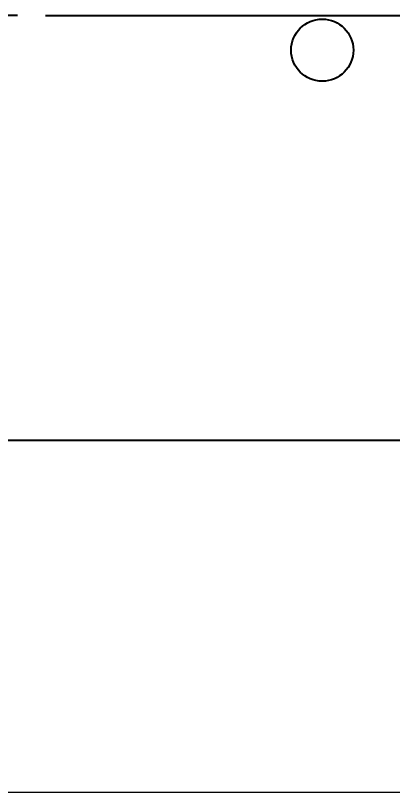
# Model space of a CAD drawing. Header units: metres. Extents: x 0 to 63075, y 0 to 44550.
# Drawn here: x 11341 to 12360, y 28153 to 30253 of the extents above; entities that cross this region are included whole.
import ezdxf

# ---------------------------------------------------------------- set-up
doc = ezdxf.new("R2010")
doc.units = ezdxf.units.M
doc.header["$LTSCALE"] = 75
doc.linetypes.add('CENTER2', pattern=[28.575, 19.05, -3.175, 3.175, -3.175])
doc.linetypes.add('CENTERX2', pattern=[101.6, 63.5, -12.7, 12.7, -12.7])
for name, color, linetype in [('SC1', 7, 'CENTER2'), ('SDM', 7, 'Continuous'), ('SL1', 8, 'Continuous')]:
    doc.layers.add(name, color=color, linetype=linetype)
doc.styles.add('ROMANS', font='ROMANS.SHX')
doc.dimstyles.new('75___1-75', dxfattribs={"dimscale": 75, "dimtxt": 2.5, "dimasz": 2, "dimexe": 1.5, "dimexo": 1, "dimgap": 0.5, "dimtad": 1, "dimdec": 0, "dimzin": 12, "dimtxsty": 'ROMANS', "dimcen": 0, "dimclrd": 256, "dimclre": 256, "dimclrt": 3, "dimazin": 3, "dimtfac": 1, "dimtdec": 0, "dimtmove": 0, "dimatfit": 0, "dimfxl": 1, "dimlwd": -1, "dimlwe": -1, "dimarcsym": 0})

# ---------------------------------------------------------------- blocks, each defined once
blk = doc.blocks.new('A$Ca548c4ee')
at = {"layer": 'SC1'}
blk.add_line((3162, 7584.5), (8722.2, 7584.5), dxfattribs=at)
at = {"layer": 'SL1'}
blk.add_circle((3910.8, 7490.8), 84.1, dxfattribs=at)
blk = doc.blocks.new('*D20')
at = {"layer": 'Defpoints', "color": 0, "transparency": 16777216}
for p in [(10700.2, 30252.8), (11421.5, 30252.8), (13960.4, 29104.2)]:
    blk.add_point(p, dxfattribs=at)
at = {"layer": 'SDM', "transparency": 16777216}
for p, q in [((11346.5, 30252.8), (10587.7, 30252.8)), ((10700.2, 29254.2), (10700.2, 30102.8)), ((13885.4, 29104.2), (10587.7, 29104.2))]:
    blk.add_line(p, q, dxfattribs=at)
for points in [[(10675.2, 30102.8), (10725.2, 30102.8), (10700.2, 30252.8)], [(10675.2, 29254.2), (10725.2, 29254.2), (10700.2, 29104.2)]]:
    blk.add_solid(points, dxfattribs=at)
at = {"layer": 'SDM', "color": 3, "transparency": 16777216, "insert": (10569, 29678.5), "char_height": 187.5, "attachment_point": 5, "rotation": 90, "style": 'ROMANS'}
blk.add_mtext('1149', dxfattribs=at)

msp = doc.modelspace()

# ---------------------------------------------------------------- linework, layer by layer
at = {"layer": 'SC1', "color": 7, "linetype": 'CENTERX2', "lineweight": 9}
msp.add_line((21442.6, 28152.6), (5680.4, 28152.6), dxfattribs=at)

# ---------------------------------------------------------------- block references
at = {"layer": 'SDM'}
msp.add_blockref('A$Ca548c4ee', (8259.5, 22668.4), dxfattribs=at)

# ---------------------------------------------------------------- dimensions: what is measured, and where the dimension line sits
dim = msp.add_linear_dim(base=(10700.2, 30252.8), p1=(13960.4, 29104.2), p2=(11421.5, 30252.8), angle=90, dimstyle='75___1-75', dxfattribs=at)
dim.commit()
dim.dimension.update_dxf_attribs({"geometry": '*D20', "text_midpoint": (10569, 29678.5)})

doc.saveas('drawing.dxf')
